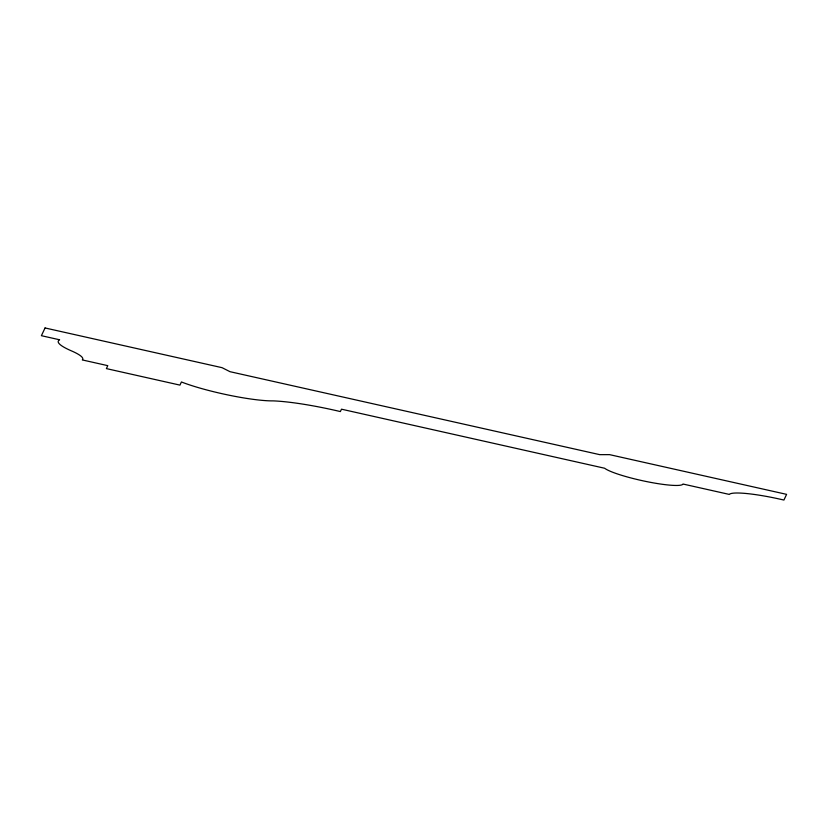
<?xml version="1.0" encoding="UTF-8"?>
<svg xmlns="http://www.w3.org/2000/svg" width="828" height="828" viewBox="0 0 828 828"><rect width="100%" height="100%" fill="white"/><g stroke="black" fill="none" stroke-linecap="round" stroke-linejoin="round"><path stroke-width="1.24" d="M45.054 327.96L41.4 335.692L59.606 339.78A82.748 11.375 12.4 0 0 72.409 351.3A71.819 9.874 12.4 0 1 82.303 359.932L107.785 365.655L106.398 368.605L179.945 385.113L181.425 381.967A57.825 7.949 12.4 0 0 273.033 400.876A74.623 10.257 12.4 0 1 340.37 411.568L341.488 409.187L604.637 468.244A40.758 5.599 12.4 0 0 647.082 481.679A40.758 5.599 12.4 0 0 682.976 484.028L729.313 494.419A49.266 6.769 12.4 0 1 779.697 499.098L783.919 500.04L786.6 494.357L609.605 454.644L599.741 454.655L230.008 371.689L222.049 367.673L45.054 327.96"/></g></svg>
